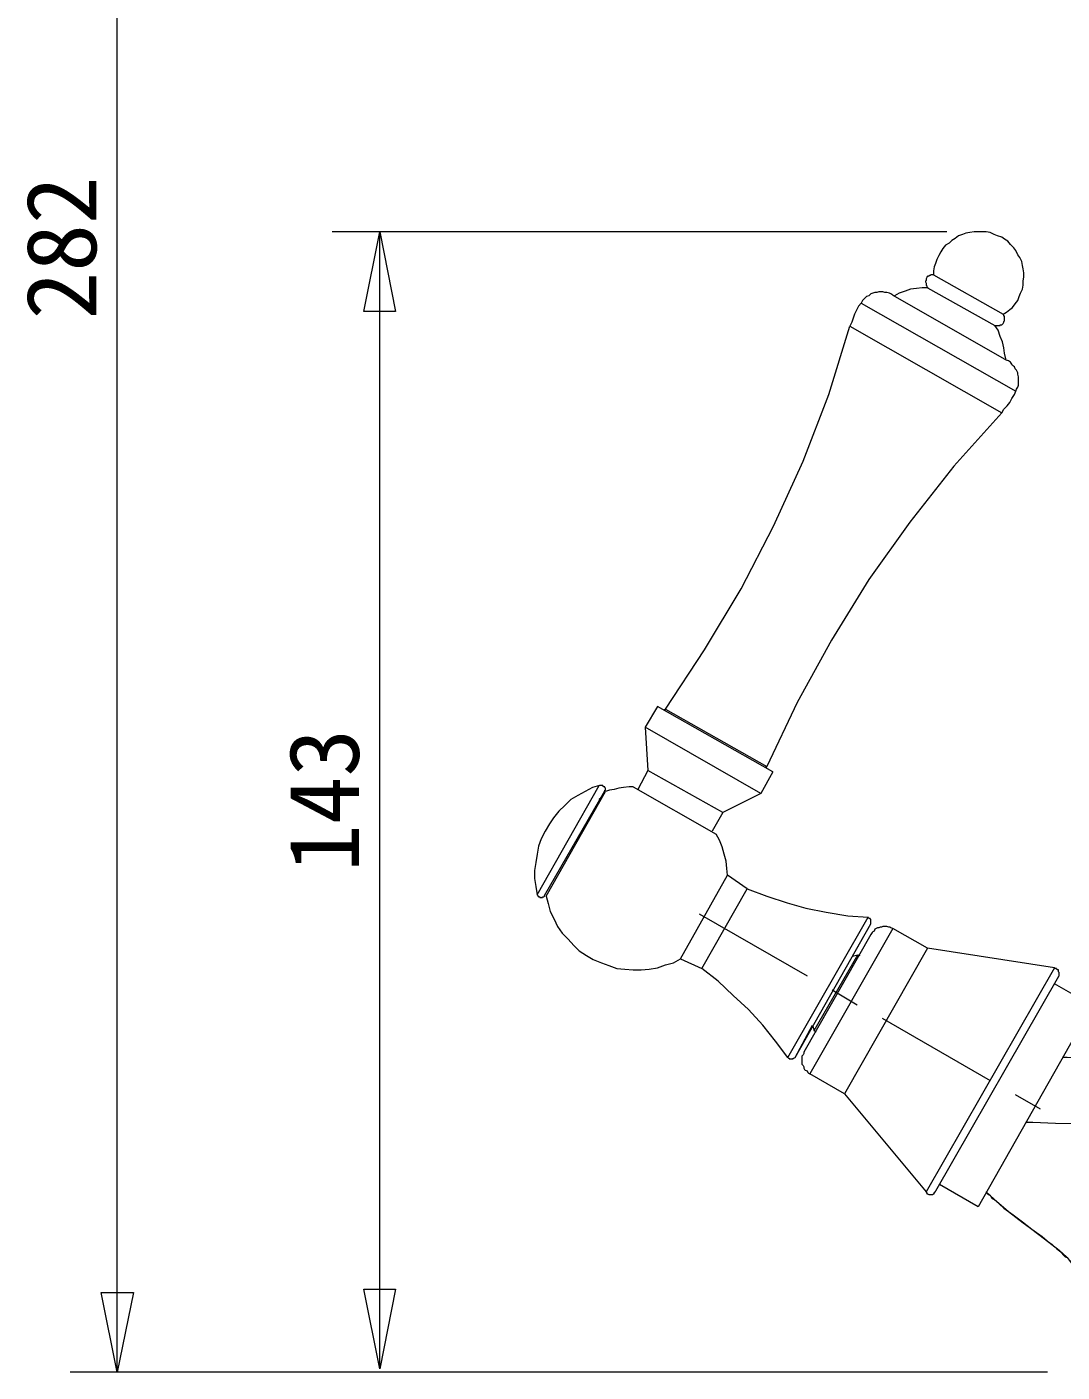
# Model space of a CAD drawing. Units: millimetres, scale not verified. Extents: x -310 to 302, y -412 to 405.
# Drawn here: x -309.8 to -180, y 5.4 to 174 of the extents above; entities that cross this region are included whole.
import ezdxf
from ezdxf.enums import TextEntityAlignment as Align

# ---------------------------------------------------------------- set-up
doc = ezdxf.new("R2010")
doc.units = ezdxf.units.MM
doc.header["$LTSCALE"] = 3
doc.layers.add('0-0', color=7, linetype='Continuous', lineweight=18)
doc.styles.add('ＭＳ ゴシック', font='')
doc.styles.get('ＭＳ ゴシック').set_extended_font_data('MS Gothic')

msp = doc.modelspace()

# ---------------------------------------------------------------- linework, layer by layer
at = {"layer": '0-0'}
for p, q in [((-298.471, 5.358), (-298.471, 283.234)), ((-194.416, 148.356), (-271.547, 148.356)), ((-265.536, 5.778), (-265.536, 148.356)), ((-196.109, 142.938), (-187.388, 138.027)), ((-201.189, 140.398), (-186.965, 132.27)), ((-196.871, 141.329), (-188.404, 136.588)), ((-205.168, 139.382), (-185.78, 128.375)), ((-206.608, 136.503), (-187.558, 125.666)), ((-230.738, 88.836), (-232.262, 86.211)), ((-216.26, 80.623), (-230.738, 88.836)), ((-229.722, 88.497), (-217.022, 81.3)), ((-232.262, 86.211), (-231.924, 80.792)), ((-217.784, 77.914), (-232.262, 86.211)), ((-231.924, 80.792), (-233.194, 78.422)), ((-222.526, 75.543), (-231.924, 80.792)), ((-216.26, 80.623), (-217.784, 77.914)), ((-245.809, 65.214), (-238.02, 78.93)), ((-244.878, 65.129), (-237.342, 78.252)), ((-244.708, 65.044), (-237.258, 78.168)), ((-233.786, 78.76), (-223.372, 72.834)), ((-217.784, 77.914), (-222.526, 75.543)), ((-237.766, 77.152), (-238.02, 77.236)), ((-222.526, 75.543), (-223.88, 73.172)), ((-227.86, 57.17), (-221.933, 67.669)), ((-219.478, 65.976), (-221.933, 67.669)), ((-225.15, 55.985), (-219.478, 65.976)), ((-225.488, 62.843), (-211.942, 55.054)), ((-214.398, 44.809), (-204.322, 62.42)), ((-213.466, 44.809), (-203.984, 61.573)), ((-201.19, 60.98), (-211.604, 42.777)), ((-206.27, 57.509), (-203.984, 61.573)), ((-196.872, 58.525), (-201.19, 60.98)), ((-203.984, 60.218), (-212.366, 45.486)), ((-211.096, 48.196), (-205.592, 57.678)), ((-196.872, 58.525), (-207.286, 40.237)), ((-206.27, 57.509), (-205.592, 57.678)), ((-205.592, 57.678), (-205.338, 57.594)), ((-180.954, 56.07), (-196.872, 58.525)), ((-227.86, 57.17), (-225.15, 55.985)), ((-180.954, 56.07), (-197.041, 27.96)), ((-180.446, 54.969), (-195.856, 28.045)), ((-176.213, 51.328), (-180.954, 54.038)), ((-208.809, 53.276), (-205.676, 51.413)), ((-176.213, 51.328), (-190.522, 26.098)), ((-202.544, 49.72), (-188.997, 41.93)), ((-213.466, 44.809), (-211.265, 48.873)), ((-211.265, 48.873), (-211.096, 48.196)), ((-211.096, 48.196), (-210.842, 48.026)), ((-207.286, 40.237), (-211.604, 42.777)), ((-207.286, 40.237), (-197.041, 27.96)), ((-185.864, 40.152), (-182.732, 38.374)), ((-190.522, 26.098), (-195.348, 28.892)), ((-189.506, 27.96), (-188.49, 27.029)), ((-181.8, 5.358), (-304.398, 5.358))]:
    msp.add_line(p, q, dxfattribs=at)
for points in [[(-265.536, 148.356), (-263.588, 138.366), (-267.568, 138.366)], [(-298.471, 5.358), (-300.503, 15.348), (-296.439, 15.348)], [(-265.536, 5.778), (-267.568, 15.768), (-263.588, 15.768)]]:
    msp.add_lwpolyline(points, close=True, dxfattribs=at)
for points in [[(-187.558, 147.679), (-188.066, 147.848), (-188.489, 148.018), (-188.997, 148.272), (-189.505, 148.356), (-190.013, 148.356), (-190.521, 148.356), (-191.029, 148.356), (-191.537, 148.272), (-192.045, 148.187), (-192.468, 148.018), (-192.976, 147.848), (-193.4, 147.51), (-193.823, 147.256), (-194.162, 146.917), (-194.585, 146.663), (-194.924, 146.24), (-195.178, 145.816), (-195.432, 145.393), (-195.686, 144.885), (-195.855, 144.377), (-196.024, 143.954), (-196.109, 143.446), (-196.109, 142.938)], [(-187.388, 138.027), (-186.965, 138.281), (-186.542, 138.62), (-186.203, 138.874), (-185.864, 139.297), (-185.526, 139.72), (-185.356, 140.228), (-185.187, 140.652), (-184.933, 141.16), (-184.848, 141.668), (-184.848, 142.176), (-184.764, 142.684), (-184.764, 143.192), (-184.848, 143.7), (-184.933, 144.123), (-185.018, 144.631), (-185.272, 145.139), (-185.526, 145.478), (-185.78, 145.986), (-186.034, 146.324), (-186.457, 146.748), (-186.796, 147.171), (-187.219, 147.425), (-187.558, 147.679)], [(-196.109, 142.938), (-196.194, 142.938), (-196.363, 142.938), (-196.448, 142.938), (-196.532, 142.853), (-196.617, 142.853), (-196.702, 142.768), (-196.871, 142.768), (-196.871, 142.684), (-196.956, 142.684), (-196.956, 142.599), (-197.04, 142.43), (-197.04, 142.345), (-197.04, 142.26), (-197.125, 142.176), (-197.125, 142.091), (-197.04, 141.922), (-197.04, 141.837), (-197.04, 141.752), (-197.04, 141.668), (-196.956, 141.583), (-196.956, 141.414), (-196.871, 141.414), (-196.871, 141.329)], [(-201.189, 140.398), (-201.443, 140.567), (-201.612, 140.652), (-201.951, 140.736), (-202.205, 140.736), (-202.459, 140.821), (-202.713, 140.821), (-202.967, 140.821), (-203.221, 140.736), (-203.475, 140.736), (-203.729, 140.652), (-203.983, 140.567), (-204.237, 140.313), (-204.491, 140.228), (-204.66, 140.059), (-204.83, 139.89), (-204.999, 139.72), (-205.168, 139.382)], [(-196.871, 141.329), (-197.548, 141.329), (-198.226, 141.244), (-198.988, 141.16), (-199.665, 140.906), (-200.427, 140.652), (-201.02, 140.313)], [(-205.168, 139.382), (-205.507, 139.043), (-205.761, 138.535), (-206.015, 138.027), (-206.184, 137.519), (-206.354, 137.011), (-206.608, 136.503)], [(-188.404, 136.588), (-188.32, 136.588), (-188.235, 136.588), (-188.066, 136.588), (-187.981, 136.588), (-187.896, 136.588), (-187.812, 136.588), (-187.727, 136.588), (-187.727, 136.672), (-187.558, 136.672), (-187.473, 136.757), (-187.388, 136.842), (-187.304, 137.011), (-187.304, 137.096), (-187.219, 137.18), (-187.219, 137.265), (-187.219, 137.35), (-187.219, 137.519), (-187.219, 137.604), (-187.219, 137.688), (-187.219, 137.773), (-187.304, 137.773), (-187.304, 137.858), (-187.388, 138.027)], [(-229.722, 88.497), (-224.811, 95.948), (-220.239, 103.568), (-216.175, 111.442), (-212.45, 119.57), (-209.232, 127.952), (-206.608, 136.503)], [(-187.05, 132.439), (-187.219, 133.116), (-187.304, 133.794), (-187.473, 134.556), (-187.727, 135.233), (-187.981, 135.995), (-188.404, 136.588)], [(-185.78, 128.375), (-185.695, 128.629), (-185.526, 128.883), (-185.441, 129.137), (-185.441, 129.476), (-185.441, 129.645), (-185.441, 129.984), (-185.441, 130.153), (-185.526, 130.492), (-185.526, 130.661), (-185.695, 131), (-185.864, 131.169), (-185.949, 131.423), (-186.203, 131.592), (-186.288, 131.762), (-186.457, 132.016), (-186.711, 132.185), (-186.965, 132.27)], [(-187.558, 125.666), (-187.304, 126.089), (-186.88, 126.512), (-186.542, 126.936), (-186.288, 127.444), (-185.949, 127.952), (-185.78, 128.375)], [(-187.558, 125.666), (-193.569, 118.977), (-199.072, 111.95), (-204.237, 104.753), (-208.894, 97.133), (-213.212, 89.344), (-217.022, 81.3)], [(-229.722, 88.497), (-229.722, 88.412), (-229.891, 88.412), (-229.891, 88.328)], [(-217.191, 81.131), (-217.191, 81.216), (-217.022, 81.216), (-217.022, 81.3)], [(-238.019, 78.93), (-238.866, 78.676), (-239.797, 78.168), (-240.728, 77.66), (-241.575, 77.152), (-242.337, 76.39), (-243.099, 75.712), (-243.776, 74.866), (-244.284, 74.104), (-244.792, 73.172), (-245.3, 72.241), (-245.639, 71.31), (-245.808, 70.294), (-245.978, 69.278), (-246.147, 68.262), (-246.147, 67.246), (-245.978, 66.23), (-245.808, 65.214)], [(-237.342, 78.252), (-237.342, 78.337), (-237.257, 78.337), (-237.257, 78.422), (-237.257, 78.591), (-237.342, 78.676), (-237.342, 78.76), (-237.511, 78.76), (-237.511, 78.845), (-237.596, 78.845), (-237.596, 78.93), (-237.68, 78.93), (-237.765, 78.93), (-237.85, 78.93), (-238.019, 78.93)], [(-233.786, 78.76), (-234.294, 78.76), (-234.971, 78.676), (-235.564, 78.591), (-236.156, 78.422), (-236.749, 78.337), (-237.257, 78.168)], [(-221.932, 67.669), (-222.017, 68.516), (-222.102, 69.447), (-222.356, 70.294), (-222.61, 71.225), (-222.948, 72.072), (-223.372, 72.834)], [(-219.477, 65.976), (-217.022, 65.044), (-214.482, 64.198), (-212.111, 63.52), (-209.571, 63.012), (-206.862, 62.589), (-204.322, 62.42)], [(-245.808, 65.214), (-245.724, 65.129), (-245.724, 65.044), (-245.639, 65.044), (-245.639, 64.96), (-245.47, 64.96), (-245.47, 64.875), (-245.385, 64.875), (-245.3, 64.875), (-245.216, 64.875), (-245.131, 64.875), (-245.131, 64.96), (-244.962, 64.96), (-244.877, 65.044), (-244.877, 65.129)], [(-244.708, 65.044), (-244.454, 64.113), (-244.2, 63.097), (-243.692, 62.166), (-243.268, 61.234), (-242.676, 60.388), (-241.914, 59.626), (-241.236, 58.864), (-240.559, 58.186), (-239.628, 57.594), (-238.781, 57.086), (-237.765, 56.662), (-236.834, 56.324), (-235.818, 55.985), (-234.802, 55.9), (-233.786, 55.816), (-232.77, 55.816), (-231.754, 55.9), (-230.738, 56.07), (-229.722, 56.408), (-228.706, 56.662), (-227.859, 57.17)], [(-203.983, 61.573), (-203.983, 61.658), (-203.983, 61.742), (-203.983, 61.912), (-203.983, 61.996), (-203.983, 62.081), (-203.983, 62.166), (-204.068, 62.166), (-204.068, 62.25), (-204.152, 62.25), (-204.237, 62.25), (-204.322, 62.42)], [(-201.189, 60.98), (-201.443, 61.065), (-201.528, 61.15), (-201.697, 61.15), (-201.951, 61.234), (-202.12, 61.234), (-202.205, 61.234), (-202.459, 61.234), (-202.628, 61.15), (-202.798, 61.15), (-202.967, 61.065), (-203.136, 61.065), (-203.306, 60.98), (-203.475, 60.896), (-203.56, 60.642), (-203.729, 60.557), (-203.814, 60.472), (-203.983, 60.218)], [(-214.397, 44.809), (-215.921, 46.841), (-217.53, 48.873), (-219.308, 50.82), (-221.255, 52.598), (-223.118, 54.376), (-225.15, 55.985)], [(-180.446, 54.969), (-180.361, 55.054), (-180.361, 55.138), (-180.361, 55.308), (-180.361, 55.392), (-180.361, 55.477), (-180.446, 55.562), (-180.446, 55.646), (-180.446, 55.816), (-180.615, 55.816), (-180.615, 55.9), (-180.7, 55.9), (-180.7, 55.985), (-180.784, 55.985), (-180.869, 55.985), (-180.954, 56.07)], [(-214.397, 44.809), (-214.312, 44.724), (-214.228, 44.724), (-214.228, 44.64), (-214.143, 44.64), (-213.974, 44.64), (-213.889, 44.64), (-213.804, 44.64), (-213.72, 44.64), (-213.72, 44.724), (-213.635, 44.724), (-213.466, 44.809)], [(-212.365, 45.486), (-212.365, 45.317), (-212.45, 45.148), (-212.619, 44.978), (-212.619, 44.809), (-212.619, 44.64), (-212.619, 44.47), (-212.619, 44.301), (-212.619, 44.132), (-212.619, 43.962), (-212.45, 43.793), (-212.365, 43.624), (-212.365, 43.454), (-212.28, 43.285), (-212.196, 43.2), (-211.942, 43.116), (-211.857, 42.946), (-211.772, 42.862), (-211.603, 42.777)], [(-184.51, 36.681), (-183.663, 36.681), (-180.79, 36.577), (-177.845, 36.552), (-174.909, 36.507), (-172.064, 36.342), (-170.624, 36.342), (-170.455, 36.85), (-169.108, 40.285), (-167.746, 43.708), (-167.492, 44.47), (-167.576, 44.47), (-170.553, 44.451), (-173.47, 44.591), (-176.382, 44.756), (-179.345, 44.809), (-179.853, 44.809)], [(-197.04, 27.96), (-197.04, 27.876), (-196.956, 27.876), (-196.956, 27.706), (-196.871, 27.706), (-196.702, 27.622), (-196.617, 27.622), (-196.532, 27.622), (-196.448, 27.622), (-196.363, 27.622), (-196.194, 27.622), (-196.109, 27.706), (-196.024, 27.706), (-196.024, 27.876), (-195.94, 27.876), (-195.94, 27.96), (-195.855, 27.96), (-195.855, 28.045)], [(-189.505, 27.96), (-189.505, 27.876), (-189.251, 27.622), (-188.997, 27.537), (-188.828, 27.198), (-188.743, 27.114), (-188.574, 27.029), (-188.404, 26.944), (-188.32, 26.86), (-187.812, 26.436), (-187.304, 25.928), (-186.125, 25.097), (-184.967, 24.189), (-183.771, 23.262), (-182.478, 22.372), (-181.885, 21.864), (-181.8, 21.78), (-181.208, 21.356), (-180.7, 20.848), (-180.276, 20.51), (-179.599, 19.832), (-179.345, 19.748), (-178.837, 19.07), (-178.329, 18.562)], [(-188.49, 27.029), (-186.712, 25.505), (-185.767, 24.768), (-184.848, 24.073), (-183.948, 23.404), (-183.057, 22.742), (-182.168, 22.071), (-181.273, 21.374), (-180.363, 20.633), (-179.43, 19.832), (-178.414, 18.732)]]:
    msp.add_lwpolyline(points, dxfattribs=at)

# ---------------------------------------------------------------- texts
at = {"layer": '0-0', "style": 'ＭＳ ゴシック'}
for s, p in [('282', (-298.471, 137.356)), ('143', (-265.536, 68.067))]:
    msp.add_text(s, height=8.798, rotation=90, dxfattribs=at).set_placement(p, align=Align.BOTTOM_LEFT)

doc.saveas('drawing.dxf')
